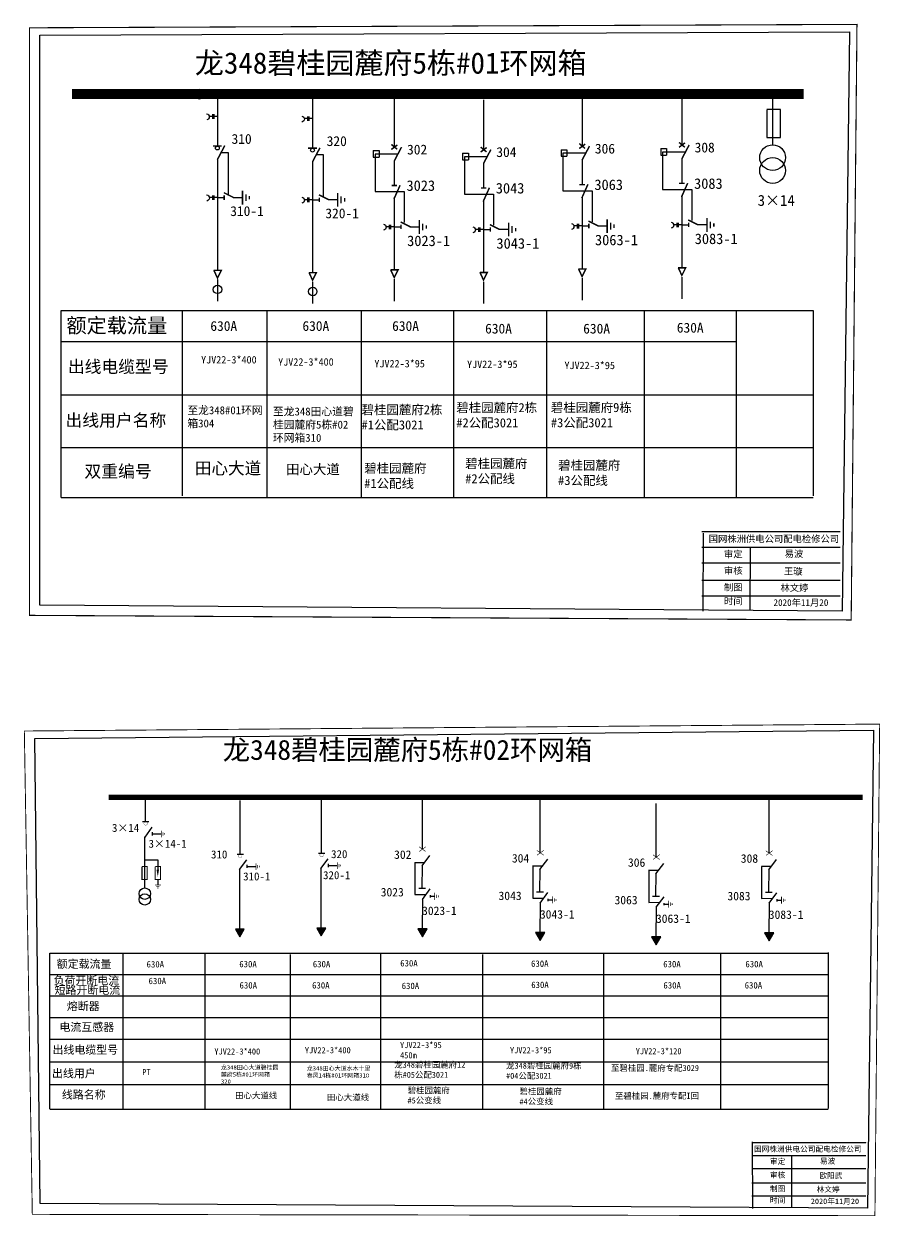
# Model space of a CAD drawing. Header units: millimetres. Extents: x -13573 to -13135, y 1304 to 1502.
# Drawn here: x -13573.4 to -13432.6, y 1304.6 to 1500.7 of the extents above; entities that cross this region are included whole.
import ezdxf

# ---------------------------------------------------------------- set-up
doc = ezdxf.new("R2010")
doc.units = ezdxf.units.MM
doc.linetypes.add('ACAD_ISO02W100', pattern=[15, 12, -3])
doc.linetypes.add('CENTER', pattern=[50.8, 31.75, -6.35, 6.35, -6.35])
doc.layers.add('2', color=7, linetype='Continuous')
doc.layers.add('F11', color=7, linetype='Continuous')
doc.styles.add('_txtstyle_1.20_0_0', font='simsun.ttc', dxfattribs={"height": 1.2})
doc.styles.add('_txtstyle_1.30_0_0', font='simsun.ttc', dxfattribs={"height": 1.298773})
doc.styles.add('_txtstyle_1.50_0_0', font='simsun.ttc', dxfattribs={"height": 1.5})
doc.styles.add('_txtstyle_2.00_0_0', font='simsun.ttc', dxfattribs={"height": 2})
doc.styles.add('_txtstyle_3.50_0_0', font='simsun.ttc', dxfattribs={"height": 3.5})
doc.styles.add('_txtstyle_4.00_0_0', font='simsun.ttc', dxfattribs={"height": 4})
doc.styles.add('HZ', font='')
doc.styles.add('KaiTi_txtstyle_1.22_0_0', font='simkai.ttf', dxfattribs={"height": 1.220356})
doc.styles.add('仿宋_txtstyle_1.20_0_0', font='simfang.ttf', dxfattribs={"height": 1.2})
doc.styles.add('仿宋_txtstyle_1.50_0_0', font='simfang.ttf', dxfattribs={"height": 1.5})
doc.styles.add('仿宋_txtstyle_1.62_0_0', font='simfang.ttf', dxfattribs={"height": 1.623466})
doc.styles.add('字体', font='', dxfattribs={"height": 2.5})
doc.styles.add('楷体_GB2312_txtstyle_1.09_0_0', font='', dxfattribs={"height": 1.0944})
doc.styles.add('楷体_GB2312_txtstyle_1.30_0_0', font='', dxfattribs={"height": 1.296})
doc.styles.get('HZ').set_extended_font_data('楷体_GB2312')
doc.styles.get('字体').set_extended_font_data('楷体_GB2312')
doc.styles.get('楷体_GB2312_txtstyle_1.09_0_0').set_extended_font_data('楷体_GB2312')
doc.styles.get('楷体_GB2312_txtstyle_1.30_0_0').set_extended_font_data('楷体_GB2312')

# ---------------------------------------------------------------- blocks, each defined once
blk = doc.blocks.new('JD')
for points in [[(-2, 0.2), (-2, -0.2), (2, 0.2), (2, -0.2)], [(1, -1.2), (1, -0.8), (-1, -1.2), (-1, -0.8)], [(-0.5, -1.8), (-0.5, -2.2), (0.5, -1.8), (0.5, -2.2)]]:
    blk.add_trace(points)

msp = doc.modelspace()

# ---------------------------------------------------------------- hatches: boundary and pattern name
for color, points in [(0, [(-13537.88, 1350.57), (-13537.16, 1351.83), (-13538.61, 1351.83)]), (0, [(-13524.5, 1350.73), (-13523.78, 1351.98), (-13525.23, 1351.98)]), (7, [(-13507.88, 1350.53), (-13507.11, 1351.86), (-13508.65, 1351.86)]), (7, [(-13488.51, 1349.94), (-13487.74, 1351.27), (-13489.27, 1351.27)]), (7, [(-13450.87, 1349.89), (-13450.11, 1351.22), (-13451.64, 1351.22)]), (7, [(-13469.43, 1349.23), (-13468.66, 1350.56), (-13470.2, 1350.56)])]:
    msp.add_hatch(color=color).paths.add_polyline_path(points)

# ---------------------------------------------------------------- linework, layer by layer
for p, q in [((-13541.58, 1488.76), (-13541.58, 1480.62)), ((-13525.94, 1488.4), (-13525.94, 1480.26)), ((-13512.51, 1488.59), (-13512.51, 1480.38)), ((-13497.84, 1488.17), (-13497.84, 1479.96)), ((-13481.63, 1488.74), (-13481.63, 1480.53)), ((-13465.23, 1488.93), (-13465.23, 1480.72)), ((-13450.34, 1488.84), (-13450.34, 1480.7)), ((-13449, 1486.58), (-13451.25, 1486.58)), ((-13451.25, 1486.53), (-13451.25, 1481.99)), ((-13449, 1481.99), (-13449, 1486.58)), ((-13468.69, 1480.16), (-13467.72, 1480.16)), ((-13468.69, 1480.16), (-13468.69, 1479.08)), ((-13467.72, 1480.16), (-13467.72, 1479.08)), ((-13451.25, 1481.99), (-13449, 1481.99)), ((-13541.58, 1478.41), (-13541.58, 1460.09)), ((-13515.97, 1479.82), (-13515, 1479.82)), ((-13515.97, 1479.82), (-13515.97, 1478.74)), ((-13515.97, 1478.74), (-13515, 1478.74)), ((-13515, 1479.82), (-13515, 1478.74)), ((-13501.29, 1479.39), (-13500.32, 1479.39)), ((-13501.29, 1479.39), (-13501.29, 1478.31)), ((-13501.29, 1478.31), (-13500.32, 1478.31)), ((-13500.32, 1479.39), (-13500.32, 1478.31)), ((-13485.09, 1479.96), (-13484.11, 1479.96)), ((-13485.09, 1479.96), (-13485.09, 1478.89)), ((-13485.09, 1478.89), (-13484.11, 1478.89)), ((-13484.11, 1479.96), (-13484.11, 1478.89)), ((-13481.63, 1478.32), (-13481.63, 1474.3)), ((-13468.69, 1479.08), (-13467.72, 1479.08)), ((-13465.23, 1478.51), (-13465.23, 1474.49)), ((-13525.94, 1478.05), (-13525.94, 1459.73)), ((-13512.51, 1478.17), (-13512.51, 1474.16)), ((-13497.84, 1477.75), (-13497.84, 1473.73)), ((-13465.23, 1472.48), (-13465.23, 1460.63)), ((-13541.58, 1472.1), (-13540.46, 1472.1)), ((-13538.99, 1472.13), (-13537.47, 1472.13)), ((-13525.94, 1471.74), (-13524.82, 1471.74)), ((-13523.35, 1471.77), (-13521.83, 1471.77)), ((-13512.51, 1472.15), (-13512.51, 1460.29)), ((-13497.84, 1471.72), (-13497.84, 1459.87)), ((-13481.63, 1472.29), (-13481.63, 1460.44)), ((-13512.51, 1467.28), (-13511.39, 1467.28)), ((-13509.93, 1467.31), (-13508.4, 1467.31)), ((-13497.84, 1466.85), (-13496.72, 1466.85)), ((-13495.25, 1466.89), (-13493.72, 1466.89)), ((-13481.63, 1467.43), (-13480.51, 1467.43)), ((-13479.04, 1467.46), (-13477.52, 1467.46)), ((-13465.23, 1467.62), (-13464.11, 1467.62)), ((-13462.65, 1467.65), (-13461.12, 1467.65)), ((-13567.27, 1422.81), (-13567.26, 1453.51)), ((-13567.26, 1453.51), (-13443.61, 1453.51)), ((-13547.39, 1453.35), (-13547.39, 1423.05)), ((-13517.93, 1453.51), (-13517.93, 1422.76)), ((-13502.77, 1453.51), (-13502.77, 1422.76)), ((-13487.5, 1453.51), (-13487.5, 1422.76)), ((-13471.44, 1453.51), (-13471.44, 1422.76)), ((-13456.29, 1453.51), (-13456.29, 1422.76)), ((-13443.61, 1453.51), (-13443.61, 1423.05)), ((-13567.2, 1448.45), (-13456.26, 1448.45)), ((-13567.2, 1439.65), (-13443.58, 1439.65)), ((-13443.58, 1430.96), (-13567.27, 1430.96)), ((-13443.61, 1422.75), (-13567.27, 1422.75)), ((-13461.72, 1416.93), (-13461.78, 1404.08)), ((-13509.13, 1362.79, -0.06), (-13507.52, 1362.79, -0.06)), ((-13509.11, 1362.79, -0.06), (-13509.11, 1357.52, -0.06)), ((-13507.93, 1362.22, -0.06), (-13507.98, 1358.58, -0.06)), ((-13489.75, 1362.2, -0.06), (-13488.14, 1362.2, -0.06)), ((-13489.74, 1362.19, -0.06), (-13489.74, 1356.93, -0.06)), ((-13488.56, 1361.63, -0.06), (-13488.6, 1357.98, -0.06)), ((-13470.68, 1361.49, -0.06), (-13469.07, 1361.49, -0.06)), ((-13470.66, 1361.48, -0.06), (-13470.66, 1356.22, -0.06)), ((-13469.48, 1360.92, -0.06), (-13469.53, 1357.28, -0.06)), ((-13452.12, 1362.15, -0.06), (-13450.51, 1362.15, -0.06)), ((-13452.1, 1362.14, -0.06), (-13452.1, 1356.88, -0.06)), ((-13450.93, 1361.58, -0.06), (-13450.97, 1357.94, -0.06)), ((-13509.11, 1357.52, -0.06), (-13507.29, 1357.53, -0.06)), ((-13508.47, 1358.54, -0.06), (-13507.36, 1358.54, -0.06)), ((-13506.63, 1357.23, -0.06), (-13505.85, 1357.23, -0.06)), ((-13489.74, 1356.93, -0.06), (-13487.91, 1356.93, -0.06)), ((-13489.1, 1357.95, -0.06), (-13487.99, 1357.95, -0.06)), ((-13470.03, 1357.24, -0.06), (-13468.92, 1357.24, -0.06)), ((-13452.1, 1356.88, -0.06), (-13450.28, 1356.89, -0.06)), ((-13451.47, 1357.9, -0.06), (-13450.36, 1357.9, -0.06)), ((-13487.25, 1356.63, -0.06), (-13486.48, 1356.63, -0.06)), ((-13470.66, 1356.22, -0.06), (-13468.84, 1356.23, -0.06)), ((-13468.18, 1355.93, -0.06), (-13467.4, 1355.93, -0.06)), ((-13449.62, 1356.58, -0.06), (-13448.85, 1356.58, -0.06)), ((-13569.18, 1347.86, -0.06), (-13569.18, 1322.29, -0.06)), ((-13557.11, 1347.86, -0.06), (-13557.11, 1322.2, -0.06)), ((-13543.64, 1347.86, -0.06), (-13543.64, 1322.2, -0.06)), ((-13529.6, 1347.66, -0.06), (-13529.6, 1322.2, -0.06)), ((-13514.77, 1347.75, -0.06), (-13514.77, 1322.18, -0.06)), ((-13497.97, 1347.67, -0.06), (-13497.97, 1322.09, -0.06)), ((-13478.12, 1347.77, -0.06), (-13478.12, 1322.1, -0.06)), ((-13458.85, 1347.87, -0.06), (-13458.85, 1322.2, -0.06)), ((-13441.17, 1347.99, -0.06), (-13441.17, 1322.33, -0.06)), ((-13453.66, 1316.82, -0.01), (-13453.62, 1305.88, -0.01))]:
    msp.add_line(p, q)
at = {"linetype": 'ACAD_ISO02W100'}
for p, q in [((-13512.03, 1479.26), (-13515.66, 1479.26)), ((-13515.66, 1479.26), (-13515.66, 1473.08)), ((-13497.35, 1478.83), (-13500.98, 1478.83)), ((-13500.98, 1478.83), (-13500.98, 1472.65)), ((-13481.14, 1479.4), (-13484.78, 1479.4)), ((-13484.78, 1479.4), (-13484.78, 1473.22)), ((-13464.75, 1479.59), (-13468.38, 1479.59)), ((-13468.38, 1479.59), (-13468.38, 1473.41)), ((-13515.66, 1473.08), (-13510.87, 1473.08)), ((-13510.87, 1473.08), (-13510.87, 1467.98)), ((-13500.98, 1472.65), (-13496.19, 1472.65)), ((-13496.19, 1472.65), (-13496.19, 1467.55)), ((-13484.78, 1473.22), (-13479.98, 1473.22)), ((-13479.98, 1473.22), (-13479.98, 1468.12)), ((-13468.38, 1473.41), (-13463.59, 1473.41)), ((-13463.59, 1473.41), (-13463.59, 1468.31))]:
    msp.add_line(p, q, dxfattribs=at)
at = {"linetype": 'CENTER'}
for p, q in [((-13541.57, 1458.61), (-13541.57, 1455.05)), ((-13512.51, 1458.7), (-13512.51, 1455.09)), ((-13481.62, 1458.85), (-13481.62, 1455.24)), ((-13465.22, 1459.04), (-13465.22, 1455.43)), ((-13525.93, 1458.25), (-13525.93, 1454.69)), ((-13497.83, 1458.27), (-13497.83, 1454.67))]:
    msp.add_line(p, q, dxfattribs=at)
at = {"linetype": 'Continuous'}
for p, q in [((-13533.48, 1453.52), (-13533.48, 1422.77)), ((-13569.13, 1347.87, -0.06), (-13441.17, 1347.87, -0.06)), ((-13569.18, 1344.34, -0.06), (-13556.62, 1344.34, -0.06)), ((-13556.62, 1344.34, -0.06), (-13488.54, 1344.34, -0.06)), ((-13488.54, 1344.34, -0.06), (-13441.17, 1344.34, -0.06)), ((-13569.18, 1340.83, -0.06), (-13546.87, 1340.83, -0.06)), ((-13547.03, 1340.83, -0.06), (-13441.17, 1340.83, -0.06)), ((-13569.18, 1337.31, -0.06), (-13441.17, 1337.31, -0.06)), ((-13569.18, 1333.75, -0.06), (-13441.17, 1333.75, -0.06)), ((-13569.18, 1330, -0.06), (-13441.17, 1330, -0.06)), ((-13569.13, 1326.26, -0.06), (-13441.17, 1326.26, -0.06)), ((-13569.13, 1322.2, -0.06), (-13441.17, 1322.2, -0.06))]:
    msp.add_line(p, q, dxfattribs=at)
at = {"color": 0, "linetype": 'Continuous'}
for p, q in [((-13461.92, 1417.22), (-13439.17, 1417.22)), ((-13461.92, 1414.63), (-13439.17, 1414.63)), ((-13454.01, 1414.6), (-13454.02, 1404.29)), ((-13461.92, 1412.04), (-13439.17, 1412.04)), ((-13461.92, 1409.21), (-13439.17, 1409.21)), ((-13461.92, 1406.62), (-13439.17, 1406.62)), ((-13453.73, 1316.73, -0.01), (-13434.95, 1316.73, -0.01)), ((-13453.73, 1314.59, -0.01), (-13434.95, 1314.59, -0.01)), ((-13447.2, 1314.65, -0.01), (-13447.22, 1306.05, -0.01)), ((-13453.73, 1312.45, -0.01), (-13434.95, 1312.45, -0.01)), ((-13453.73, 1310.11, -0.01), (-13434.95, 1310.11, -0.01)), ((-13453.73, 1307.97, -0.01), (-13434.95, 1307.97, -0.01))]:
    msp.add_line(p, q, dxfattribs=at)
at = {"color": 0}
for p, q in [((-13553.41, 1369.62, -0.06), (-13553.41, 1373.2, -0.06)), ((-13553.89, 1369.5, -0.06), (-13552.84, 1369.5, -0.06)), ((-13553.54, 1366.97, -0.06), (-13553.54, 1358.54, -0.06)), ((-13552.3, 1367.77, -0.06), (-13552.3, 1367.23, -0.06)), ((-13552.28, 1367.5, -0.06), (-13551.59, 1367.5, -0.06)), ((-13551.52, 1367.48, -0.06), (-13550.79, 1367.48, -0.06)), ((-13553.55, 1363.19, -0.06), (-13551.38, 1363.19, -0.06)), ((-13551.38, 1363.19, -0.06), (-13551.38, 1361.6, -0.06)), ((-13538.34, 1364.14, -0.06), (-13537.29, 1364.14, -0.06)), ((-13524.96, 1364.29, -0.06), (-13523.91, 1364.29, -0.06)), ((-13523.37, 1362.57, -0.06), (-13523.37, 1362.03, -0.06)), ((-13537.93, 1361.6, -0.06), (-13537.93, 1351.61, -0.06)), ((-13536.75, 1362.41, -0.06), (-13536.75, 1361.87, -0.06)), ((-13536.73, 1362.14, -0.06), (-13536.04, 1362.14, -0.06)), ((-13535.97, 1362.12, -0.06), (-13535.24, 1362.12, -0.06)), ((-13524.55, 1361.76, -0.06), (-13524.55, 1351.76, -0.06)), ((-13523.36, 1362.3, -0.06), (-13522.66, 1362.3, -0.06)), ((-13522.59, 1362.29, -0.06), (-13521.86, 1362.29, -0.06)), ((-13551.38, 1359.93, -0.06), (-13551.38, 1359.11, -0.06)), ((-13507.88, 1356.71, -0.06), (-13507.93, 1351.63, -0.06)), ((-13488.5, 1356.11, -0.06), (-13488.56, 1351.03, -0.06)), ((-13469.43, 1355.41, -0.06), (-13469.48, 1350.33, -0.06)), ((-13450.87, 1356.07, -0.06), (-13450.93, 1350.99, -0.06))]:
    msp.add_line(p, q, dxfattribs=at)
at = {"color": 7}
for p, q in [((-13537.82, 1364.14, -0.06), (-13537.82, 1372.95, -0.06)), ((-13524.44, 1364.29, -0.06), (-13524.44, 1373.1, -0.06)), ((-13507.87, 1364.96, -0.06), (-13507.87, 1373.77, -0.06)), ((-13488.5, 1364.36, -0.06), (-13488.5, 1373.17, -0.06)), ((-13469.42, 1363.66, -0.06), (-13469.42, 1372.47, -0.06)), ((-13450.85, 1364.39, -0.06), (-13450.85, 1373.2, -0.06))]:
    msp.add_line(p, q, dxfattribs=at)
at = {"color": 0, "linetype": 'Continuous', "const_width": 0.182}
msp.add_lwpolyline([(-13572.46, 1500.02), (-13436.43, 1500.58), (-13437.38, 1402.65), (-13572.46, 1403.41)], close=True, dxfattribs=at)
at = {"color": 0, "linetype": 'Continuous'}
msp.add_lwpolyline([(-13570.79, 1498.81), (-13437.67, 1499.34), (-13438.86, 1404.12), (-13570.79, 1405.08)], close=True, dxfattribs=at)
for points, const_width in [([(-13565.48, 1489.13), (-13445.18, 1489.13)], 1.62), ([(-13542.3, 1480.59), (-13540.86, 1480.59)], 0.243), ([(-13541.58, 1478.35), (-13540.37, 1480.65)], 0.243), ([(-13526.66, 1480.23), (-13525.22, 1480.23)], 0.243), ([(-13525.94, 1477.99), (-13524.72, 1480.29)], 0.243), ([(-13512.98, 1480.02), (-13511.99, 1480.76)], 0.243), ([(-13512.97, 1480.83), (-13512.01, 1480.04)], 0.243), ([(-13512.51, 1478.11), (-13511.3, 1480.41)], 0.243), ([(-13498.3, 1479.59), (-13497.31, 1480.33)], 0.243), ([(-13498.29, 1480.4), (-13497.34, 1479.61)], 0.243), ([(-13482.09, 1480.17), (-13481.1, 1480.91)], 0.243), ([(-13482.08, 1480.98), (-13481.13, 1480.18)], 0.243), ([(-13481.63, 1478.26), (-13480.41, 1480.56)], 0.243), ([(-13465.69, 1480.36), (-13464.71, 1481.1)], 0.243), ([(-13465.68, 1481.17), (-13464.73, 1480.37)], 0.243), ([(-13465.23, 1478.45), (-13464.02, 1480.75)], 0.243), ([(-13497.84, 1477.68), (-13496.62, 1479.99)], 0.243), ([(-13482.07, 1474.24), (-13481.17, 1474.24)], 0.243), ([(-13481.68, 1472), (-13480.66, 1474.29)], 0.243), ([(-13465.67, 1474.43), (-13464.77, 1474.43)], 0.243), ([(-13465.28, 1472.19), (-13464.26, 1474.48)], 0.243), ([(-13540.52, 1472.91), (-13538.9, 1472.1)], 0.243), ([(-13540.46, 1472.47), (-13540.46, 1471.73)], 0.243), ([(-13524.88, 1472.55), (-13523.26, 1471.74)], 0.243), ([(-13512.95, 1474.09), (-13512.05, 1474.09)], 0.243), ([(-13512.56, 1471.85), (-13511.54, 1474.14)], 0.243), ([(-13498.27, 1473.67), (-13497.37, 1473.67)], 0.243), ([(-13497.89, 1471.43), (-13496.86, 1473.72)], 0.243), ([(-13524.82, 1472.11), (-13524.82, 1471.37)], 0.243), ([(-13464.17, 1468.43), (-13462.55, 1467.62)], 0.243), ([(-13511.45, 1468.09), (-13509.83, 1467.28)], 0.243), ([(-13511.39, 1467.65), (-13511.39, 1466.91)], 0.243), ([(-13496.78, 1467.66), (-13495.16, 1466.85)], 0.243), ([(-13496.72, 1467.23), (-13496.72, 1466.48)], 0.243), ([(-13480.57, 1468.24), (-13478.95, 1467.43)], 0.243), ([(-13480.51, 1467.8), (-13480.51, 1467.05)], 0.243), ([(-13464.11, 1467.99), (-13464.11, 1467.24)], 0.243), ([(-13465.83, 1460.56), (-13464.59, 1460.56), (-13465.22, 1459.3), (-13465.81, 1460.58)], 0.243), ([(-13542.18, 1460.13), (-13540.94, 1460.13), (-13541.57, 1458.87), (-13542.16, 1460.15)], 0.243), ([(-13526.54, 1459.77), (-13525.3, 1459.77), (-13525.93, 1458.51), (-13526.52, 1459.79)], 0.243), ([(-13513.11, 1460.22), (-13511.87, 1460.22), (-13512.51, 1458.97), (-13513.1, 1460.24)], 0.243), ([(-13498.43, 1459.79), (-13497.2, 1459.79), (-13497.83, 1458.54), (-13498.42, 1459.82)], 0.243), ([(-13482.23, 1460.37), (-13480.99, 1460.37), (-13481.62, 1459.11), (-13482.21, 1460.39)], 0.243)]:
    msp.add_lwpolyline(points, dxfattribs=dict(const_width=const_width))
for points in [[(-13543.35, 1485.87, -0.877934), (-13543.33, 1484.89)], [(-13527.7, 1485.51, -0.877934), (-13527.69, 1484.53)], [(-13543.35, 1472.53, -0.877934), (-13543.33, 1471.54)], [(-13527.7, 1472.17, -0.877934), (-13527.69, 1471.18)], [(-13514.28, 1467.71, -0.877934), (-13514.26, 1466.73)], [(-13499.6, 1467.28, -0.877934), (-13499.58, 1466.3)], [(-13483.39, 1467.85, -0.877934), (-13483.38, 1466.87)], [(-13467, 1468.05, -0.877934), (-13466.98, 1467.06)]]:
    msp.add_lwpolyline(points, format="xyb")
for points in [[(-13542.4, 1485.46), (-13542.91, 1485.46)], [(-13542.4, 1485.8), (-13542.4, 1485.06)], [(-13542.17, 1485.8), (-13542.17, 1485.06)], [(-13541.58, 1485.46), (-13542.17, 1485.46)], [(-13526.76, 1485.1), (-13527.27, 1485.1)], [(-13526.76, 1485.44), (-13526.76, 1484.7)], [(-13526.53, 1485.44), (-13526.53, 1484.7)], [(-13525.94, 1485.1), (-13526.53, 1485.1)], [(-13542.4, 1472.45), (-13542.4, 1471.72)], [(-13542.17, 1472.45), (-13542.17, 1471.72)], [(-13542.4, 1472.11), (-13542.91, 1472.11)], [(-13541.58, 1472.11), (-13542.17, 1472.11)], [(-13526.76, 1471.75), (-13527.27, 1471.75)], [(-13526.76, 1472.09), (-13526.76, 1471.35)], [(-13526.53, 1472.09), (-13526.53, 1471.35)], [(-13525.94, 1471.75), (-13526.53, 1471.75)], [(-13513.33, 1467.29), (-13513.84, 1467.29)], [(-13513.33, 1467.63), (-13513.33, 1466.9)], [(-13513.1, 1467.63), (-13513.1, 1466.9)], [(-13512.52, 1467.29), (-13513.1, 1467.29)], [(-13498.65, 1466.87), (-13499.17, 1466.87)], [(-13498.65, 1467.21), (-13498.65, 1466.47)], [(-13498.43, 1467.21), (-13498.43, 1466.47)], [(-13497.84, 1466.87), (-13498.43, 1466.87)], [(-13482.45, 1467.44), (-13482.96, 1467.44)], [(-13482.45, 1467.78), (-13482.45, 1467.04)], [(-13482.22, 1467.78), (-13482.22, 1467.04)], [(-13481.63, 1467.44), (-13482.22, 1467.44)], [(-13466.05, 1467.63), (-13466.56, 1467.63)], [(-13466.05, 1467.97), (-13466.05, 1467.23)], [(-13465.82, 1467.97), (-13465.82, 1467.23)], [(-13465.23, 1467.63), (-13465.82, 1467.63)]]:
    msp.add_lwpolyline(points)
at = {"linetype": 'ACAD_ISO02W100'}
for points in [[(-13539.77, 1472.46), (-13539.77, 1479.47), (-13540.99, 1479.47)], [(-13524.13, 1472.1), (-13524.13, 1479.11), (-13525.35, 1479.11)]]:
    msp.add_lwpolyline(points, dxfattribs=at)
at = {"color": 0, "linetype": 'Continuous', "const_width": 0.182}
msp.add_lwpolyline([(-13461.94, 1417.13), (-13439.19, 1417.13)], dxfattribs=at)
at = {"color": 0, "linetype": 'Continuous', "const_width": 0.151, "elevation": -0.01}
msp.add_lwpolyline([(-13573.32, 1384.39), (-13432.7, 1385.53), (-13433.48, 1304.7), (-13572.01, 1304.92)], close=True, dxfattribs=at)
at = {"color": 0, "linetype": 'Continuous', "elevation": -0.01}
msp.add_lwpolyline([(-13571.61, 1383.18), (-13433.72, 1384.51), (-13434.7, 1305.92), (-13570.7, 1306.73)], close=True, dxfattribs=at)
at = {"elevation": -0.06}
for points, const_width in [([(-13559.44, 1373.5), (-13435.5, 1373.5)], 0.867), ([(-13508.43, 1365.35), (-13507.32, 1364.58)], 0.0943), ([(-13508.41, 1364.57), (-13507.3, 1365.37)], 0.0943), ([(-13489.06, 1364.76), (-13487.95, 1363.98)], 0.0943), ([(-13489.03, 1363.98), (-13487.92, 1364.77)], 0.0943), ([(-13451.43, 1364.71), (-13450.32, 1363.93)], 0.0943), ([(-13451.4, 1363.93), (-13450.29, 1364.72)], 0.0943), ([(-13469.98, 1364.05), (-13468.88, 1363.27)], 0.0943), ([(-13469.96, 1363.27), (-13468.85, 1364.07)], 0.0943), ([(-13508.47, 1358.54), (-13507.36, 1358.54)], 0.0943), ([(-13489.1, 1357.95), (-13487.99, 1357.95)], 0.0943), ([(-13470.03, 1357.24), (-13468.92, 1357.24)], 0.0943), ([(-13451.47, 1357.9), (-13450.36, 1357.9)], 0.0943)]:
    msp.add_lwpolyline(points, dxfattribs=dict(at, const_width=const_width))
at = {"color": 0, "elevation": -0.06}
for points, const_width in [([(-13553.89, 1369.5), (-13552.84, 1369.5)], 0.089), ([(-13538.34, 1364.14), (-13537.29, 1364.14)], 0.089), ([(-13524.96, 1364.29), (-13523.91, 1364.29)], 0.089), ([(-13553.97, 1362.1), (-13553.97, 1359.98), (-13553.13, 1359.98), (-13553.13, 1362.1), (-13553.95, 1362.1)], 0.179), ([(-13551.8, 1362.1), (-13551.8, 1359.98), (-13550.95, 1359.98), (-13550.95, 1362.1), (-13551.77, 1362.1)], 0.179)]:
    msp.add_lwpolyline(points, dxfattribs=dict(at, const_width=const_width))
at = {"color": 0, "const_width": 0.0445, "elevation": -0.06}
for points in [[(-13553.66, 1369.21, 1), (-13553.08, 1369.21, 1)], [(-13538.11, 1363.85, 1), (-13537.53, 1363.85, 1)], [(-13524.73, 1364, 1), (-13524.15, 1364, 1)]]:
    msp.add_lwpolyline(points, format="xyb", close=True, dxfattribs=at)
at = {"color": 0, "elevation": -0.06}
msp.add_lwpolyline([(-13551.38, 1361.62, 0.418, 0, 0), (-13551.38, 1360.43, 0, 0, 0)], format="xyseb", dxfattribs=at)
at = {"elevation": -0.06}
for points in [[(-13506.62, 1357.4), (-13506.62, 1357.03)], [(-13487.24, 1356.81), (-13487.24, 1356.43)], [(-13449.61, 1356.76), (-13449.61, 1356.38)], [(-13468.17, 1356.1), (-13468.17, 1355.73)]]:
    msp.add_lwpolyline(points, dxfattribs=at)
at = {"color": 0, "elevation": -0.06}
for points in [[(-13537.88, 1350.57), (-13537.16, 1351.83), (-13538.61, 1351.83)], [(-13524.5, 1350.73), (-13523.78, 1351.98), (-13525.23, 1351.98)]]:
    msp.add_lwpolyline(points, close=True, dxfattribs=at)
at = {"color": 7, "elevation": -0.06}
for points in [[(-13507.88, 1350.53), (-13507.11, 1351.86), (-13508.65, 1351.86)], [(-13488.51, 1349.94), (-13487.74, 1351.27), (-13489.27, 1351.27)], [(-13450.87, 1349.89), (-13450.11, 1351.22), (-13451.64, 1351.22)], [(-13469.43, 1349.23), (-13468.66, 1350.56), (-13470.2, 1350.56)]]:
    msp.add_lwpolyline(points, close=True, dxfattribs=at)
at = {"color": 0, "linetype": 'Continuous', "const_width": 0.151, "elevation": -0.01}
msp.add_lwpolyline([(-13453.65, 1316.76), (-13434.87, 1316.76)], dxfattribs=at)
for centre, radius in [((-13544.54, 1489.11), 0.806), ((-13541.58, 1480.25), 0.311), ((-13525.94, 1479.89), 0.311), ((-13541.55, 1457.01), 0.702), ((-13525.91, 1456.65), 0.702)]:
    msp.add_circle(centre, radius)
at = {"color": 0}
for centre in [(-13553.52, 1357.65, -0.06), (-13553.52, 1356.71, -0.06)]:
    msp.add_circle(centre, 0.938, dxfattribs=at)
at = {"layer": '2', "color": 0}
for p, q in [((-13553.48, 1366.96, -0.06), (-13552.28, 1368.57, -0.06)), ((-13537.93, 1361.6, -0.06), (-13536.73, 1363.21, -0.06)), ((-13524.55, 1361.76, -0.06), (-13523.35, 1363.37, -0.06))]:
    msp.add_line(p, q, dxfattribs=at)
at = {"layer": '2'}
for p, q in [((-13507.93, 1362.22, -0.06), (-13506.65, 1363.93, -0.06)), ((-13488.56, 1361.63, -0.06), (-13487.28, 1363.33, -0.06)), ((-13469.48, 1360.92, -0.06), (-13468.21, 1362.63, -0.06)), ((-13450.93, 1361.58, -0.06), (-13449.65, 1363.28, -0.06)), ((-13507.88, 1356.71, -0.06), (-13506.6, 1358.42, -0.06)), ((-13488.5, 1356.11, -0.06), (-13487.23, 1357.82, -0.06)), ((-13469.43, 1355.41, -0.06), (-13468.15, 1357.11, -0.06)), ((-13450.87, 1356.07, -0.06), (-13449.6, 1357.77, -0.06))]:
    msp.add_line(p, q, dxfattribs=at)
for centre in [(-13450.3, 1478.67), (-13450.3, 1476.55)]:
    msp.add_circle(centre, 2.12, dxfattribs=at)

# ---------------------------------------------------------------- block references
at = {"rotation": 90}
for p, xscale, yscale, zscale in [((-13537.45, 1472.09), 0.5670000000000073, 0.5670000000000073, 0.5670000000000001), ((-13521.81, 1471.73), 0.5670000000000073, 0.5670000000000073, 0.5670000000000001), ((-13508.38, 1467.27), 0.5670000000000073, 0.5670000000000073, 0.5670000000000001), ((-13477.5, 1467.41), 0.5670000000000073, 0.5670000000000073, 0.5670000000000001), ((-13461.1, 1467.6), 0.5670000000000073, 0.5670000000000073, 0.5670000000000001), ((-13493.7, 1466.84), 0.5670000000000073, 0.5670000000000073, 0.5670000000000001), ((-13505.84, 1357.21, -0.06), 0.2884825584142903, 0.2884825584142903, 0.2884825584654817), ((-13486.47, 1356.61, -0.06), 0.2884825584142903, 0.2884825584142903, 0.2884825584654817), ((-13448.84, 1356.56, -0.06), 0.2884825584142903, 0.2884825584142903, 0.2884825584654817), ((-13467.39, 1355.91, -0.06), 0.2884825584142903, 0.2884825584142903, 0.2884825584654817)]:
    msp.add_blockref('JD', p, dxfattribs=dict(at, xscale=xscale, yscale=yscale, zscale=zscale))
at = {"color": 0, "xscale": 0.2721582920422928, "yscale": 0.2721582920422928, "zscale": 0.2721582920904482, "rotation": 90}
for p in [(-13550.78, 1367.46, -0.06), (-13535.23, 1362.1, -0.06), (-13521.85, 1362.27, -0.06)]:
    msp.add_blockref('JD', p, dxfattribs=at)
at = {"color": 0, "xscale": 0.2506721111261568, "yscale": 0.2506721110914373, "zscale": 0.2506721111359391}
msp.add_blockref('JD', (-13551.36, 1359.07, -0.06), dxfattribs=at)

# ---------------------------------------------------------------- texts
for s, height, p in [('310', 1.62, (-13539.25, 1480.94)), ('320', 1.62, (-13523.61, 1480.58)), ('302', 1.62, (-13510.4, 1479.19)), ('304', 1.62, (-13495.72, 1478.77)), ('306', 1.62, (-13479.52, 1479.34)), ('308', 1.62, (-13463.12, 1479.53)), ('3023', 1.728, (-13510.49, 1473.21)), ('3043', 1.728, (-13495.81, 1472.78)), ('3063', 1.728, (-13479.6, 1473.35)), ('3083', 1.728, (-13463.21, 1473.54)), ('310-1', 1.62, (-13539.47, 1469.07)), ('320-1', 1.62, (-13523.83, 1468.7)), ('3023-1', 1.728, (-13510.38, 1464.13)), ('3043-1', 1.728, (-13495.7, 1463.7)), ('3063-1', 1.728, (-13479.5, 1464.27)), ('3083-1', 1.728, (-13463.1, 1464.46)), ('630A', 1.62, (-13542.74, 1450.18)), ('630A', 1.62, (-13527.6, 1450.18)), ('630A', 1.62, (-13512.85, 1450.18)), ('630A', 1.62, (-13497.57, 1449.75)), ('630A', 1.62, (-13481.44, 1449.75)), ('630A', 1.62, (-13466.05, 1449.9)), ('630A', 1.055, (-13553.22, 1345.51, -0.06)), ('630A', 1.055, (-13537.98, 1345.54, -0.06)), ('630A', 1.055, (-13525.89, 1345.54, -0.06)), ('630A', 1.055, (-13511.52, 1345.68, -0.06)), ('630A', 1.055, (-13490.01, 1345.62, -0.06)), ('630A', 1.055, (-13468.28, 1345.54, -0.06)), ('630A', 1.055, (-13454.77, 1345.54, -0.06)), ('630A', 1.055, (-13552.89, 1342.77, -0.06)), ('630A', 1.055, (-13537.94, 1342.05, -0.06)), ('630A', 1.055, (-13526.01, 1342.05, -0.06)), ('630A', 1.055, (-13511.28, 1341.96, -0.06)), ('630A', 1.055, (-13489.98, 1342.13, -0.06)), ('630A', 1.055, (-13468.25, 1342.05, -0.06)), ('630A', 1.055, (-13454.89, 1342.05, -0.06))]:
    msp.add_text(s, height=height).set_placement(p)
at = {"style": 'HZ'}
for s, height, p in [('额定载流量', 2.43, (-13566.4, 1449.86)), ('出线电缆型号', 2.025, (-13566.17, 1443.29)), ('出线用户名称', 2.025, (-13566.56, 1434.47)), ('双重编号', 2.025, (-13563.44, 1426.08)), ('额定载流量', 1.319, (-13568, 1345.43, -0.06)), ('负荷开断电流', 1.319, (-13568.52, 1342.71, -0.06)), ('短路开断电流', 1.319, (-13568.35, 1341.15, -0.06)), ('熔断器', 1.319, (-13566.33, 1338.5, -0.06)), ('电流互感器', 1.319, (-13567.55, 1335.05, -0.06)), ('出线电缆型号', 1.319, (-13568.69, 1331.32, -0.06)), ('出线用户', 1.319, (-13568.77, 1327.44, -0.06)), ('线路名称', 1.319, (-13567.15, 1323.94, -0.06))]:
    msp.add_text(s, height=height, dxfattribs=at).set_placement(p)
at = {"color": 0}
for s, height, p in [('3×14', 1.316, (-13558.91, 1367.81, -0.06)), ('3×14-1', 1.316, (-13552.9, 1365.2, -0.06)), ('310', 1.316, (-13542.63, 1363.44, -0.06)), ('320', 1.316, (-13522.89, 1363.49, -0.06)), ('302', 1.395, (-13512.53, 1363.37, -0.06)), ('304', 1.395, (-13493.16, 1362.77, -0.06)), ('306', 1.395, (-13474.08, 1362.07, -0.06)), ('308', 1.395, (-13455.53, 1362.73, -0.06)), ('310-1', 1.316, (-13537.35, 1359.83, -0.06)), ('320-1', 1.316, (-13524.21, 1360.03, -0.06)), ('3023', 1.395, (-13514.73, 1357.2, -0.06)), ('3043', 1.395, (-13495.36, 1356.6, -0.06)), ('3063', 1.395, (-13476.29, 1355.9, -0.06)), ('3083', 1.395, (-13457.73, 1356.56, -0.06)), ('3023-1', 1.395, (-13507.93, 1354.14, -0.06)), ('3043-1', 1.395, (-13488.56, 1353.55, -0.06)), ('3083-1', 1.395, (-13450.93, 1353.5, -0.06)), ('3063-1', 1.395, (-13469.48, 1352.84, -0.06))]:
    msp.add_text(s, height=height, dxfattribs=at).set_placement(p)
at = {"color": 7, "attachment_point": 1}
for s, insert, char_height, width, style in [('{\\fSimSun|b0|i0|c134|p2;\\C256;龙348碧桂园麓府5栋#01环网箱}', (-13545.29, 1495.98), 3.5, 266.0196, '_txtstyle_3.50_0_0'), ('{\\fSimSun|b0|i0|c134|p2;至龙\\fSimSun|b0|i0|c0|p2;348\\fSimSun|b0|i0|c134|p2;田心道碧桂园麓府\\fSimSun|b0|i0|c0|p2;5\\fSimSun|b0|i0|c134|p2;栋\\fSimSun|b0|i0|c0|p2;#02\\fSimSun|b0|i0|c134|p2;环网箱\\fSimSun|b0|i0|c0|p2;310}', (-13532.45, 1437.58), 1.29877, 13.9085, '_txtstyle_1.30_0_0'), ('田心大道', (-13530.3, 1428.24), 1.623, 13.6949, '仿宋_txtstyle_1.62_0_0'), ('{\\fSimSun|b0|i0|c134|p2;\\C256;龙348碧桂园麓府5栋#02环网箱}', (-13540.71, 1382.95, -0.06), 3.3016, 219.5715, '_txtstyle_4.00_0_0'), ('{\\fSimSun|b0|i0|c134|p2;龙348田心大道碧桂园麓府5栋#01环网箱320}', (-13541.01, 1329.44, -0.06), 0.7, 9.6645, '仿宋_txtstyle_1.20_0_0'), ('{\\fSimSun|b0|i0|c134|p2;龙348田心大道水木十里春风14栋#01环网箱310}', (-13526.89, 1329.28, -0.01), 0.7, 11.1701, '仿宋_txtstyle_1.20_0_0'), ('{\\fSimSun|b0|i0|c134|p2;龙348碧桂园麓府12栋#05公配3021}', (-13512.51, 1330.01, -0.01), 0.9905, 12.4184, '仿宋_txtstyle_1.20_0_0'), ('龙348碧桂园麓府9栋#04公配3021', (-13494.11, 1329.85, -0.01), 0.9905, 12.4184, '仿宋_txtstyle_1.20_0_0'), ('至碧桂园.麓府专配3029', (-13476.87, 1329.48, -0.01), 0.9905, 16.0069, '仿宋_txtstyle_1.20_0_0'), ('{\\fSimSun|b0|i0|c134|p2;碧桂园麓府\\fSimSun|b0|i0|c0|p2;#\\fSimSun|b0|i0|c134|p2;5公变线}', (-13510.31, 1325.8, -0.01), 0.9905, 7.5034, '_txtstyle_1.20_0_0'), ('{\\fSimSun|b0|i0|c134|p2;碧桂园麓府\\fSimSun|b0|i0|c0|p2;#4\\fSimSun|b0|i0|c134|p2;公变线}', (-13491.91, 1325.63, -0.01), 0.9905, 7.5034, '_txtstyle_1.20_0_0'), ('田心大道线', (-13538.67, 1324.95, -0.06), 0.99, 8.6006, '_txtstyle_1.20_0_0'), ('田心大道线', (-13523.57, 1324.65, -0.01), 0.99, 8.6006, '_txtstyle_1.20_0_0'), ('至碧桂园.麓府专配I回', (-13476.23, 1324.9, -0.01), 0.9905, 16.0069, '仿宋_txtstyle_1.20_0_0')]:
    msp.add_mtext(s, dxfattribs=dict(at, insert=insert, char_height=char_height, width=width, style=style))
at = {"color": 7, "linetype": 'Continuous', "attachment_point": 1}
for s, insert, char_height, width, style in [('YJV22-3*400\\P', (-13544.26, 1446.05), 1.2204, 19.6738, 'KaiTi_txtstyle_1.22_0_0'), ('YJV22-3*400\\P', (-13531.59, 1445.69), 1.2204, 19.6738, 'KaiTi_txtstyle_1.22_0_0'), ('YJV22-3*95\\P', (-13515.77, 1445.41), 1.22, 19.6738, 'KaiTi_txtstyle_1.22_0_0'), ('YJV22-3*95\\P', (-13500.53, 1445.31), 1.22, 19.6738, 'KaiTi_txtstyle_1.22_0_0'), ('YJV22-3*95\\P', (-13484.52, 1445.12), 1.22, 19.6738, 'KaiTi_txtstyle_1.22_0_0'), ('林文婷', (-13449.01, 1408.47), 1.094, 8.5588, '楷体_GB2312_txtstyle_1.09_0_0'), ('2020年11月20', (-13450.15, 1406.06), 1.094, 16.0081, '楷体_GB2312_txtstyle_1.09_0_0'), ('{\\fSimSun|b0|i0|c134|p2;YJV22-3*95\\P450m}', (-13511.55, 1333.26, -0.01), 1.0073, 16.2386, 'KaiTi_txtstyle_1.22_0_0'), ('YJV22-3*400\\P', (-13542.08, 1332.21, -0.01), 1.0073, 16.2386, 'KaiTi_txtstyle_1.22_0_0'), ('YJV22-3*400\\P', (-13527.2, 1332.41, -0.01), 1.0073, 16.2386, 'KaiTi_txtstyle_1.22_0_0'), ('YJV22-3*95\\P', (-13493.48, 1332.41, -0.01), 1.007, 16.2386, 'KaiTi_txtstyle_1.22_0_0'), ('YJV22-3*120', (-13472.81, 1332.25, -0.01), 1.0073, 16.2386, 'KaiTi_txtstyle_1.22_0_0'), ('{\\fSimSun|b0|i0|c134|p2;PT}', (-13553.93, 1328.81, -0.06), 0.9905, 10.7164, '字体'), ('林文婷', (-13443.07, 1309.5, -0.01), 0.903, 7.0644, '楷体_GB2312_txtstyle_1.09_0_0'), ('2020{\\fKaiTi|b0|i0|c134|p49;年}11{\\fKaiTi|b0|i0|c134|p49;月}20', (-13444.02, 1307.52, -0.01), 0.9033, 13.213, '楷体_GB2312_txtstyle_1.09_0_0')]:
    msp.add_mtext(s, dxfattribs=dict(at, insert=insert, char_height=char_height, width=width, style=style))
at = {"linetype": 'Continuous', "insert": (-13546.51, 1437.78), "char_height": 1.296, "width": 13.2601, "attachment_point": 1, "style": '楷体_GB2312_txtstyle_1.30_0_0'}
msp.add_mtext('{\\fSimSun|b0|i0|c134|p2;至龙348#01环网箱304}', dxfattribs=at)
at = {"color": 0, "linetype": 'Continuous', "attachment_point": 1, "style": '字体'}
for s, insert, char_height, width in [('{\\fKaiTi|b0|i0|c134|p49;国网株洲供电公司配电检修公司}', (-13460.81, 1416.53), 1.0944, 29.9201), ('\\f\uffbfﾬￌﾣﾤ_GB2312|b0|i0|c134|p49;审定', (-13458.3, 1414.01), 1.0944, 8.5588), ('易波', (-13448.32, 1414.07), 1.094, 8.5588), ('\\f\uffbfﾬￌﾣﾤ_GB2312|b0|i0|c134|p49;审核', (-13458.3, 1411.3), 1.0944, 8.5588), ('王璇', (-13448.44, 1411.19), 1.094, 8.5588), ('\\f\uffbfﾬￌﾣﾤ_GB2312|b0|i0|c134|p49;制图', (-13458.3, 1408.56), 1.0944, 8.5588), ('\\f\uffbfﾬￌﾣﾤ_GB2312|b0|i0|c134|p49;时间', (-13458.3, 1406.29), 1.0944, 8.5588), ('{\\fKaiTi|b0|i0|c134|p49;国网株洲供电公司配电检修公司}', (-13453.37, 1316.12, -0.01), 0.9033, 24.696), ('\\f\uffbfﾬￌﾣﾤ_GB2312|b0|i0|c134|p49;审定', (-13450.75, 1314.08, -0.01), 0.9033, 7.0644), ('易波', (-13442.51, 1314.13, -0.01), 0.903, 7.0644), ('\\f\uffbfﾬￌﾣﾤ_GB2312|b0|i0|c134|p49;审核', (-13450.75, 1311.84, -0.01), 0.9033, 7.0644), ('欧阳武', (-13442.61, 1311.75, -0.01), 0.903, 7.0644), ('\\f\uffbfﾬￌﾣﾤ_GB2312|b0|i0|c134|p49;制图', (-13450.75, 1309.58, -0.01), 0.9033, 7.0644), ('\\f\uffbfﾬￌﾣﾤ_GB2312|b0|i0|c134|p49;时间', (-13450.75, 1307.7, -0.01), 0.9033, 7.0644)]:
    msp.add_mtext(s, dxfattribs=dict(at, insert=insert, char_height=char_height, width=width))
at = {"layer": '2', "insert": (-13452.76, 1472.54), "char_height": 1.8, "width": 74.608, "attachment_point": 1}
msp.add_mtext('{\\fSimSun|b0|i0|c134|p2;3×14}', dxfattribs=at)
at = {"layer": 'F11', "lineweight": -3, "width": 19.4417, "attachment_point": 1}
for s, insert, char_height, style in [('{\\fSimSun|b0|i0|c134|p2;碧桂园麓府2栋^J#1公配3021}', (-13517.88, 1437.98), 1.5, '仿宋_txtstyle_1.50_0_0'), ('{\\fSimSun|b0|i0|c134|p2;碧桂园麓府\\fSimSun|b0|i0|c0|p2;2\\fSimSun|b0|i0|c134|p2;栋\\fSimSun|b0|i0|c0|p2;^J#2\\fSimSun|b0|i0|c134|p2;公配\\fSimSun|b0|i0|c0|p2;3021}', (-13502.31, 1438.32), 1.5, '_txtstyle_1.50_0_0'), ('{\\fSimSun|b0|i0|c134|p2;碧桂园麓府9栋^J#3公配3021}', (-13486.75, 1438.34), 1.5, '仿宋_txtstyle_1.50_0_0'), ('{\\fSimSun|b0|i0|c134|p2;碧桂园麓府\\fSimSun|b0|i0|c0|p2;^J#2\\fSimSun|b0|i0|c134|p2;公配线}', (-13500.84, 1429.13), 1.5, '_txtstyle_1.50_0_0'), ('田心大道', (-13545.29, 1428.6), 2, '_txtstyle_2.00_0_0'), ('{\\fSimSun|b0|i0|c134|p2;碧桂园麓府\\fSimSun|b0|i0|c0|p2;^J#1\\fSimSun|b0|i0|c134|p2;公配线}', (-13517.44, 1428.35), 1.5, '_txtstyle_1.50_0_0'), ('{\\fSimSun|b0|i0|c134|p2;碧桂园麓府\\fSimSun|b0|i0|c0|p2;^J#3\\fSimSun|b0|i0|c134|p2;公配线}', (-13485.57, 1428.84), 1.5, '_txtstyle_1.50_0_0')]:
    msp.add_mtext(s, dxfattribs=dict(at, insert=insert, char_height=char_height, style=style))

doc.saveas('drawing.dxf')
